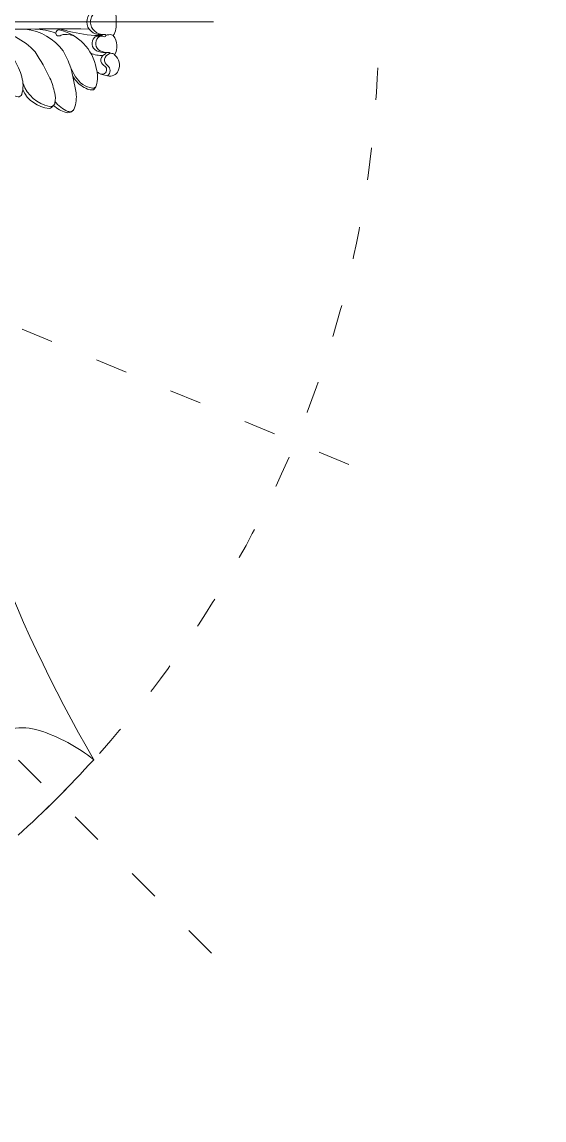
# Model space of a CAD drawing. Header units: millimetres. Extents: x 542654 to 551203, y 315718 to 321804.
# Drawn here: x 545560.8 to 545755.7, y 317587.1 to 317997.4 of the extents above; entities that cross this region are included whole.
import ezdxf

# ---------------------------------------------------------------- set-up
doc = ezdxf.new("R2010")
doc.units = ezdxf.units.MM
doc.linetypes.add('ACAD_ISO03W100', pattern=[30, 12, -18])
doc.layers.add('cad-block.com', color=250, linetype='Continuous')

msp = doc.modelspace()

# ---------------------------------------------------------------- linework, layer by layer
at = {"layer": 'cad-block.com', "color": 18, "lineweight": 15, "true_color": 0x000000}
for points in [[(545584.92, 317997.39, -0.424273), (545590.21, 318002.05, -2.119662)], [(545586.27, 317997.39, -0.424273), (545591.55, 318002.05, -2.119662)], [(545594.86, 318002.49, -0.150854), (545595.95, 317997.39, 3.307885)], [(545584.92, 317997.39, 0.424273), (545590.21, 317992.73, 2.119662)], [(545586.27, 317997.39, 0.424273), (545591.55, 317992.73, 2.119662)], [(545594.86, 317992.3, 0.150854), (545595.95, 317997.39, -3.307885)], [(545486.33, 317992.59, -0.013831), (545585.85, 317994.75)], [(545541.2, 317994.19, -0.299057), (545560.68, 317976.88, -0.148504), (545560.68, 317970.35, -0.369673), (545559.29, 317969.46, -0.227087), (545552.92, 317973.7, -0.031874), (545551.05, 317977.35)], [(545541.2, 317994.19, -0.299057), (545560.68, 317976.88, -0.148504), (545560.68, 317970.35, -0.369673), (545559.29, 317969.46, -0.227087), (545552.92, 317973.7, -0.031874), (545551.05, 317977.35)], [(545549.58, 317994.6, -0.17254), (545565.74, 317986.18, -0.032558), (545571.22, 317976.39, -1.877874)], [(545562.13, 317994.73, -0.205468), (545576.12, 317986.65, -0.033562), (545578.9, 317980.5, 0.115313), (545578.9, 317980.5, -1.802822)], [(545573.39, 317993.26, 0.069343), (545565.57, 317994.75, 1.99707)], [(545580.79, 317991.79, 0.161765), (545576.57, 317992.73, 0.093267), (545574.98, 317992.26, -0.728492), (545573.51, 317993.73, -0.314769), (545574.78, 317994.4, -32.564591)], [(545574.78, 317994.4, -0.2965), (545588.52, 317980.1, -0.148504), (545588.52, 317973.57, -0.369673), (545587.12, 317972.68, -0.227087), (545580.75, 317976.92, -0.031874), (545578.88, 317980.57)], [(545590.76, 317992.29, -0.055477), (545579.59, 317993.58, -0.013752), (545574.96, 317994.78, 1.957294)], [(545589.13, 317992.12, 0.185281), (545587.87, 317991.58, 0.514069), (545588.6, 317986.63, 0.145405), (545591.81, 317986.03, -0.845239), (545591.97, 317985.44)], [(545591.55, 317992.73, -1.646885), (545591.34, 317991.95, 0.30867), (545589.21, 317991.58, 0.514069), (545589.95, 317986.63, 0.145405), (545593.15, 317986.03, -0.845239), (545593.32, 317985.44, -0.471594)], [(545590.21, 317992.73, -0.607063), (545590.73, 317992.12, -0.607063)], [(545592.11, 317992.31, -0.186151), (545594.22, 317992.58, -0.094737), (545594.86, 317992.3, -15.762935)], [(545594.86, 317992.3), (545594.86, 317992.3, -0.304164), (545595.35, 317985.07, -1.721289)], [(545591, 317984.9, -0.126961), (545586.42, 317985.76, -0.586337)], [(545589.77, 317978.12, 1.076436), (545591.34, 317981.14, -0.650784), (545591.97, 317985.44, -0.030699)], [(545592.72, 317977.28, 0.506611), (545592.68, 317981.14, -0.650784), (545593.32, 317985.44, -0.030699)], [(545595.35, 317985.07, -0.336885), (545596.68, 317979.11, -0.369624), (545592.72, 317977.28, 0.09503)], [(545593.49, 317985.72, -0.116425), (545595.04, 317985.43, -0.214751), (545595.35, 317985.07, -1.361399)], [(545578.88, 317980.57, -0.031779), (545580.94, 317970.93, -0.130738), (545580.25, 317964.96, -0.427656), (545577.88, 317963.99, -0.120528), (545573.06, 317967.73, -0.120528)], [(545588.31, 317973.16), (545587.69, 317972.27, -0.231904), (545587.18, 317971.98, -0.111123), (545585.25, 317972.3, -0.128926), (545580.63, 317975.78, -0.064699), (545579.73, 317977.29, 0.833227)], [(545589.77, 317978.12, -0.08628), (545588.81, 317978.89, -0.096741)], [(545571.22, 317976.39, 0.067216), (545571.22, 317976.39, -0.045938), (545572.99, 317970.83, -0.12291), (545573.07, 317967.19, -0.43648), (545570.99, 317965.78, -0.249318), (545561.15, 317974.34, -0.168128)], [(545572.58, 317966.23), (545571.81, 317965.45, -0.215345), (545570.89, 317965.11, -0.264602), (545561.05, 317972.01, 41148.719541)], [(545579.74, 317964.25, -0.266317), (545577.22, 317963.58, -0.128186), (545572.58, 317966.23, -3.392852)], [(545587.55, 317721.74, 0.091821), (545567.2, 317732.68, 0.126958), (545557.1, 317733.26, 7.755909)]]:
    msp.add_lwpolyline(points, format="xyb", dxfattribs=at)
at = {"layer": 'cad-block.com', "color": 18, "linetype": 'ACAD_ISO03W100', "lineweight": 15, "ltscale": 20, "true_color": 0x000000}
msp.add_lwpolyline([(544792.27, 317997.39), (545755.67, 317997.39)], dxfattribs=at)
at = {"layer": 'cad-block.com', "color": 18, "linetype": 'ACAD_ISO03W100', "lineweight": 15, "true_color": 0x000000}
for points in [[(545283.65, 317997.39), (545631.94, 317649.1)], [(545283.65, 317997.39), (545685.69, 317830.86)]]:
    msp.add_lwpolyline(points, dxfattribs=at)
at = {"layer": 'cad-block.com', "color": 18, "lineweight": 15, "true_color": 0x000000}
for points in [[(545595.2, 317997.39), (545584.96, 317997.39)], [(545595.2, 317997.39), (545584.96, 317997.39)], [(545589.13, 317992.12), (545590.54, 317992.12), (545590.54, 317992.12)], [(545590.16, 317992.73), (545591.16, 317992.72)], [(545592.72, 317977.28), (545590.24, 317977.92)]]:
    msp.add_lwpolyline(points, dxfattribs=at)
at = {"layer": 'cad-block.com', "color": 18, "linetype": 'ACAD_ISO03W100', "lineweight": 15, "true_color": 0x000000}
msp.add_arc((545283.65, 317997.39), 410.29, 180, 0, dxfattribs=at)
at = {"layer": 'cad-block.com', "color": 18, "lineweight": 15, "true_color": 0x000000}
for centre, radius, start, end in [((546064.99, 317997.39), 551.31, 190.8473, 210), ((545283.65, 317997.39), 410.29, 312.2096, 317.7904)]:
    msp.add_arc(centre, radius, start, end, dxfattribs=at)

doc.saveas('drawing.dxf')
